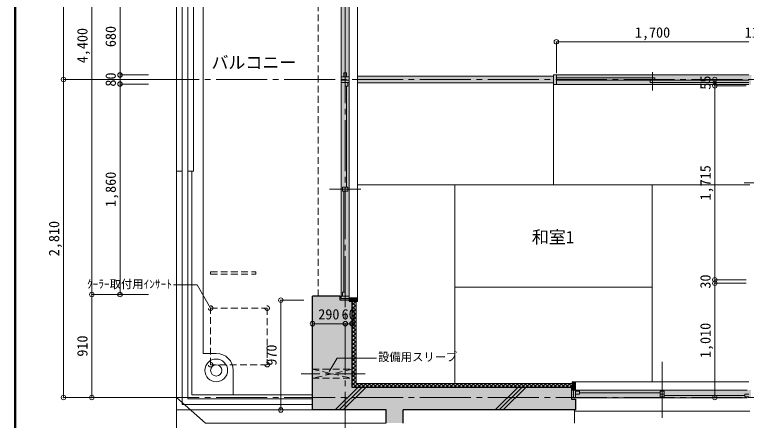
# Model space of a CAD drawing. Units: millimetres at full size, sheet at 1:50. Extents: x -9674 to 9699, y -6794 to 6791.
# Drawn here: x -9674 to -3209, y -2656 to 929 of the extents above; entities that cross this region are included whole.
import ezdxf
from ezdxf.enums import TextEntityAlignment as Align

# ---------------------------------------------------------------- set-up
doc = ezdxf.new("R2010")
doc.units = ezdxf.units.MM
doc.header["$LTSCALE"] = 50
doc.header["$PDMODE"] = 32
doc.header["$PDSIZE"] = 40
for name, pattern in [('CHAIN1', [8, 5, -1, 1, -1]), ('CHAIN2', [12, 9, -1, 1, -1]), ('DASHED1', [1.8, 1.2, -0.6])]:
    doc.linetypes.add(name, pattern=pattern)
for name, color, linetype, lineweight in [('0-0_図面枠', 7, 'Continuous', 9), ('1-0_芯', 7, 'CHAIN2', 9), ('1-1_躯体', 2, 'Continuous', 25), ('1-2_間仕切', 3, 'Continuous', 18), ('1-3_建具', 3, 'Continuous', 18), ('1-4_仕上げ', 4, 'Continuous', 9), ('1-6_ﾊﾞﾙｺﾆｰ・階段', 7, 'Continuous', 9), ('1-7_その他', 7, 'DASHED1', 9), ('1-8_ハッチ', 4, 'Continuous', 9), ('1-A_文字', 7, 'Continuous', 9), ('1-B_寸法', 7, 'Continuous', 9), ('1-C_梁', 7, 'DASHED1', 9), ('4-F', 4, 'Continuous', 9)]:
    doc.layers.add(name, color=color, linetype=linetype, lineweight=lineweight)
for name, color, linetype in [('4-0', 1, 'Continuous'), ('4-1', 2, 'Continuous'), ('4-2', 4, 'Continuous')]:
    doc.layers.add(name, color=color, linetype=linetype)
doc.styles.add('ＭＳ ゴシック', font='')
doc.styles.get('ＭＳ ゴシック').set_extended_font_data('MS Gothic')

msp = doc.modelspace()

# ---------------------------------------------------------------- linework, layer by layer
at = {"layer": '0-0_図面枠'}
for p, q in [((-9673.92, 6791.43), (-9673.92, -6793.93)), ((-9672.16, 6789.66), (-9672.16, -6792.16)), ((-9670.4, 6787.9), (-9670.4, -6790.4)), ((-9668.64, -6788.64), (-9668.64, 6786.14)), ((-9666.87, 6784.38), (-9666.87, -6786.88)), ((-9665.11, 6782.61), (-9665.11, -6785.11)), ((-9663.35, 6780.85), (-9663.35, -6783.35))]:
    msp.add_line(p, q, dxfattribs=at)
at = {"layer": '1-0_芯'}
for p, q in [((-6752.5, -3454.44), (-6752.5, 4765.56)), ((-8492.5, 355.56), (3087.5, 355.56)), ((-8492.5, -2454.44), (8517.5, -2454.44))]:
    msp.add_line(p, q, dxfattribs=at)
at = {"layer": '1-1_躯体'}
for p, q in [((-7042.5, -2564.44), (-7042.5, -1559.44)), ((-6797.5, -1559.44), (-7042.5, -1559.44)), ((-6797.5, -1594.44), (-6797.5, -1559.44)), ((-6717.5, -1594.44), (-6797.5, -1594.44)), ((-6692.5, -2364.44), (-6692.5, -1604.44)), ((-4752.5, -2364.44), (-6692.5, -2364.44)), ((-4752.5, -2364.44), (-4752.5, -2468.44)), ((-4752.5, -2468.44), (-4717.5, -2468.44)), ((-4717.5, -2468.44), (-4717.5, -2564.44)), ((-6392.5, -2564.44), (-7042.5, -2564.44)), ((-6392.5, -2679.44), (-6392.5, -2564.44)), ((-6242.5, -2679.44), (-6242.5, -2564.44)), ((-4717.5, -2564.44), (-6242.5, -2564.44))]:
    msp.add_line(p, q, dxfattribs=at)
at = {"layer": '1-2_間仕切'}
for p, q in [((-6645.5, 385.56), (-4912.5, 385.56)), ((-6645.5, 325.56), (-4912.5, 325.56))]:
    msp.add_line(p, q, dxfattribs=at)
at = {"layer": '1-3_建具', "color": 7, "lineweight": 9}
for p, q in [((-6645.5, 2885.56), (-6645.5, -1574.44)), ((-6787.5, 395.56), (-6787.5, 1075.56)), ((-6717.5, 395.56), (-6717.5, 1075.56)), ((-6787.5, 395.56), (-6787.5, 315.56)), ((-6717.5, 315.56), (-6717.5, 395.56)), ((-3187.5, 395.56), (-4887.5, 395.56)), ((-4037.5, 259.73), (-4037.5, 419.73)), ((-6717.5, 380.56), (-6787.5, 380.56)), ((-6787.5, 350.56), (-6717.5, 350.56)), ((-6717.5, 330.56), (-6787.5, 330.56)), ((-6787.5, -1544.44), (-6787.5, 315.56)), ((-6717.5, -1544.44), (-6717.5, 315.56)), ((-4887.5, 310.56), (-3187.5, 310.56)), ((-3228.33, -556.94), (-3068.33, -556.94)), ((-6890.98, -614.44), (-6614.02, -614.44)), ((-6787.5, -1579.44), (-6787.5, -1544.44)), ((-6717.5, -1544.44), (-6717.5, -1579.44)), ((-6717.5, -1559.44), (-6787.5, -1559.44)), ((-6787.5, -1579.44), (-6717.5, -1579.44)), ((-4717.5, -2316.44), (-3187.5, -2316.44)), ((-3952.5, -2561.92), (-3952.5, -2284.96)), ((-4702.5, -2388.44), (-4737.5, -2388.44)), ((-4737.5, -2458.44), (-4737.5, -2388.44)), ((-4717.5, -2388.44), (-4717.5, -2458.44)), ((-3202.5, -2388.44), (-4702.5, -2388.44)), ((-4737.5, -2458.44), (-4702.5, -2458.44)), ((-3202.5, -2458.44), (-4702.5, -2458.44)), ((-4727.5, -2564.44), (-4727.5, -2679.44)), ((-3177.5, -2574.44), (-4727.5, -2574.44))]:
    msp.add_line(p, q, dxfattribs=at)
at = {"layer": '1-3_建具'}
for p, q in [((-6752.5, 415.56), (-6752.5, 1055.56)), ((-6740.5, 415.56), (-6764.5, 415.56)), ((-6764.5, 415.56), (-6764.5, 380.56)), ((-6740.5, 415.56), (-6740.5, 380.56)), ((-4912.5, 395.56), (-4887.5, 395.56)), ((-4912.5, 310.56), (-4912.5, 395.56)), ((-6752.5, 295.56), (-6752.5, 330.56)), ((-6728.5, 295.56), (-6728.5, 330.56)), ((-4017.5, 369.73), (-4887.5, 369.73)), ((-4887.5, 349.73), (-4017.5, 349.73)), ((-4057.5, 329.73), (-4057.5, 349.73)), ((-4057.5, 349.73), (-3187.5, 349.73)), ((-3187.5, 329.73), (-4057.5, 329.73)), ((-4017.5, 349.73), (-4017.5, 369.73)), ((-6752.5, 295.56), (-6728.5, 295.56)), ((-6740.5, -596.94), (-6740.5, 295.56)), ((-6776.5, -596.94), (-6728.5, -596.94)), ((-6764.5, -1524.44), (-6764.5, -631.94)), ((-6752.5, -596.94), (-6752.5, -631.94)), ((-6728.5, -596.94), (-6728.5, -631.94)), ((-6776.5, -1524.44), (-6752.5, -1524.44)), ((-6776.5, -1524.44), (-6776.5, -1559.44)), ((-6752.5, -1524.44), (-6752.5, -1559.44)), ((-4747.5, -2316.44), (-4747.5, -2388.44)), ((-4747.5, -2316.44), (-4717.5, -2316.44)), ((-4717.5, -2316.44), (-4717.5, -2388.44)), ((-4747.5, -2388.44), (-4717.5, -2388.44)), ((-4682.5, -2423.44), (-4717.5, -2423.44)), ((-3970, -2411.44), (-4682.5, -2411.44)), ((-3970, -2447.44), (-3970, -2399.44)), ((-3970, -2399.44), (-3935, -2399.44)), ((-3970, -2423.44), (-3935, -2423.44)), ((-3222.5, -2435.44), (-3935, -2435.44)), ((-3222.5, -2447.44), (-3222.5, -2423.44)), ((-3222.5, -2423.44), (-3187.5, -2423.44)), ((-3222.5, -2447.44), (-3187.5, -2447.44))]:
    msp.add_line(p, q, dxfattribs=at)
for points in [[(-4912.5, 310.56), (-4887.5, 310.56), (-4887.5, 395.56)], [(-6776.5, -596.94), (-6776.5, -631.94), (-6728.5, -631.94)], [(-6645.5, -1604.44), (-6645.5, -1574.44), (-6717.5, -1574.44)], [(-6645.5, -1604.44), (-6717.5, -1604.44), (-6717.5, -1574.44)], [(-4682.5, -2423.44), (-4682.5, -2399.44), (-4717.5, -2399.44)], [(-3970, -2447.44), (-3935, -2447.44), (-3935, -2399.44)]]:
    msp.add_lwpolyline(points, dxfattribs=at)
at = {"layer": '1-4_仕上げ'}
for p, q in [((-4912.5, -576.1), (-4912.5, 325.56)), ((-6645.5, -576.1), (-3177.5, -576.1)), ((-5785, -2329.44), (-5785, -576.1)), ((-4040, -2316.44), (-4040, -576.1)), ((-5785, -1477.77), (-4040, -1477.77))]:
    msp.add_line(p, q, dxfattribs=at)
at = {"layer": '1-6_ﾊﾞﾙｺﾆｰ・階段'}
for p, q in [((-8242.5, 2939.56), (-8242.5, -2564.44)), ((-8192.5, 2924.21), (-8192.5, -2514.44)), ((-8142.5, 2908.85), (-8142.5, -2464.44)), ((-8092.5, 2715.56), (-8092.5, -454.44)), ((-8192.5, -454.44), (-8242.5, -454.44)), ((-8092.5, -454.44), (-8142.5, -454.44)), ((-8107.5, -454.44), (-8107.5, -2429.44)), ((-8242.5, -2454.44), (-8242.5, -5250.06)), ((-8107.5, -2429.44), (-7042.5, -2429.44)), ((-8192.5, -2514.44), (-7042.5, -2514.44)), ((-8142.5, -2464.44), (-7042.5, -2464.44)), ((-8242.5, -2564.44), (-7042.5, -2564.44))]:
    msp.add_line(p, q, dxfattribs=at)
at = {"layer": '1-6_ﾊﾞﾙｺﾆｰ・階段', "color": 4}
msp.add_line((-7742.5, -2214.44), (-7742.5, -2429.44), dxfattribs=at)
msp.add_lwpolyline([(-7892.5, -2064.44), (-8007.5, -2064.44), (-8007.5, 2867.39)], dxfattribs=at)
at = {"layer": '1-6_ﾊﾞﾙｺﾆｰ・階段'}
msp.add_lwpolyline([(-8242.5, -2454.44), (-7987.5, -2679.44), (-6393.17, -2679.44)], dxfattribs=at)
at = {"layer": '1-6_ﾊﾞﾙｺﾆｰ・階段', "color": 4}
msp.add_circle((-7892.5, -2214.44), 100, dxfattribs=at)
at = {"layer": '1-6_ﾊﾞﾙｺﾆｰ・階段'}
msp.add_circle((-7892.5, -2214.44), 50, dxfattribs=at)
at = {"layer": '1-6_ﾊﾞﾙｺﾆｰ・階段', "color": 4}
msp.add_arc((-7892.5, -2214.44), 150, 0, 90, dxfattribs=at)
at = {"layer": '1-7_その他'}
for p, q in [((-7942.5, -1344.44), (-7942.5, -1364.44)), ((-7942.5, -1364.44), (-7542.5, -1364.44)), ((-7942.5, -1664.44), (-7442.5, -1664.44)), ((-7942.5, -2164.44), (-7942.5, -1664.44)), ((-7442.5, -1664.44), (-7442.5, -2164.44)), ((-7442.5, -2164.44), (-7942.5, -2164.44)), ((-7042.5, -2204.44), (-6692.5, -2204.44)), ((-7042.5, -2204.44), (-6692.5, -2284.44)), ((-6692.5, -2204.44), (-7042.5, -2284.44)), ((-7042.5, -2284.44), (-6692.5, -2284.44))]:
    msp.add_line(p, q, dxfattribs=at)
at = {"layer": '1-7_その他', "linetype": 'CHAIN1'}
msp.add_line((-6577.5, -2244.44), (-7142.5, -2244.44), dxfattribs=at)
at = {"layer": '1-7_その他'}
msp.add_lwpolyline([(-7942.5, -1344.44), (-7542.5, -1344.44), (-7542.5, -1364.44)], dxfattribs=at)
for centre in [(-7942.5, -1664.44), (-7442.5, -1664.44), (-7942.5, -2164.44), (-7442.5, -2164.44)]:
    msp.add_circle(centre, 20, dxfattribs=at)
at = {"layer": '1-8_ハッチ'}
for p, q in [((-6692.5, -1636.69), (-6660.25, -1604.44)), ((-6692.5, -1616), (-6657.5, -1651)), ((-6668.71, -1604.44), (-6657.5, -1615.65)), ((-6657.5, -2329.44), (-6657.5, -1604.44)), ((-6692.5, -1672.04), (-6657.5, -1637.04)), ((-6692.5, -1651.36), (-6657.5, -1686.36)), ((-6692.5, -1707.4), (-6657.5, -1672.4)), ((-6692.5, -1686.72), (-6657.5, -1721.72)), ((-6692.5, -1742.75), (-6657.5, -1707.75)), ((-6692.5, -1722.07), (-6657.5, -1757.07)), ((-6692.5, -1778.11), (-6657.5, -1743.11)), ((-6692.5, -1757.43), (-6657.5, -1792.43)), ((-6692.5, -1813.46), (-6657.5, -1778.46)), ((-6692.5, -1792.78), (-6657.5, -1827.78)), ((-6692.5, -1848.82), (-6657.5, -1813.82)), ((-6692.5, -1828.14), (-6657.5, -1863.14)), ((-6692.5, -1884.17), (-6657.5, -1849.17)), ((-6692.5, -1863.49), (-6657.5, -1898.49)), ((-6692.5, -1919.53), (-6657.5, -1884.53)), ((-6692.5, -1898.85), (-6657.5, -1933.85)), ((-6692.5, -1954.88), (-6657.5, -1919.88)), ((-6692.5, -1934.2), (-6657.5, -1969.2)), ((-6692.5, -1990.24), (-6657.5, -1955.24)), ((-6692.5, -1969.56), (-6657.5, -2004.56)), ((-6692.5, -2025.6), (-6657.5, -1990.6)), ((-6692.5, -2004.91), (-6657.5, -2039.91)), ((-6692.5, -2060.95), (-6657.5, -2025.95)), ((-6692.5, -2040.27), (-6657.5, -2075.27)), ((-6692.5, -2096.31), (-6657.5, -2061.31)), ((-6692.5, -2075.62), (-6657.5, -2110.62)), ((-6692.5, -2131.66), (-6657.5, -2096.66)), ((-6692.5, -2110.98), (-6657.5, -2145.98)), ((-6692.5, -2167.02), (-6657.5, -2132.02)), ((-6692.5, -2146.33), (-6657.5, -2181.33)), ((-6692.5, -2202.37), (-6657.5, -2167.37)), ((-6692.5, -2181.69), (-6657.5, -2216.69)), ((-6692.5, -2237.73), (-6657.5, -2202.73)), ((-6692.5, -2217.05), (-6657.5, -2252.05)), ((-6692.5, -2273.08), (-6657.5, -2238.08)), ((-6692.5, -2252.4), (-6657.5, -2287.4)), ((-6692.5, -2308.44), (-6657.5, -2273.44)), ((-6692.5, -2287.76), (-6657.5, -2322.76)), ((-6692.5, -2343.79), (-6657.5, -2308.79)), ((-6692.5, -2323.11), (-6651.17, -2364.44)), ((-6842.43, -2564.44), (-6642.43, -2364.44)), ((-6807.08, -2564.44), (-6607.08, -2364.44)), ((-6771.72, -2564.44), (-6571.72, -2364.44)), ((-6692.5, -2358.47), (-6686.53, -2364.44)), ((-6677.79, -2364.44), (-6642.79, -2329.44)), ((-4747.5, -2329.44), (-6657.5, -2329.44)), ((-6650.82, -2329.44), (-6615.82, -2364.44)), ((-6642.43, -2364.44), (-6607.43, -2329.44)), ((-6615.46, -2329.44), (-6580.46, -2364.44)), ((-6607.08, -2364.44), (-6572.08, -2329.44)), ((-6580.11, -2329.44), (-6545.11, -2364.44)), ((-6571.72, -2364.44), (-6536.72, -2329.44)), ((-6544.75, -2329.44), (-6509.75, -2364.44)), ((-6536.37, -2364.44), (-6501.37, -2329.44)), ((-6509.4, -2329.44), (-6474.4, -2364.44)), ((-6501.01, -2364.44), (-6466.01, -2329.44)), ((-6474.04, -2329.44), (-6439.04, -2364.44)), ((-6465.66, -2364.44), (-6430.66, -2329.44)), ((-6438.69, -2329.44), (-6403.69, -2364.44)), ((-6430.3, -2364.44), (-6395.3, -2329.44)), ((-6403.33, -2329.44), (-6368.33, -2364.44)), ((-6394.95, -2364.44), (-6359.95, -2329.44)), ((-6367.98, -2329.44), (-6332.98, -2364.44)), ((-6359.59, -2364.44), (-6324.59, -2329.44)), ((-6332.62, -2329.44), (-6297.62, -2364.44)), ((-6324.23, -2364.44), (-6289.23, -2329.44)), ((-6297.27, -2329.44), (-6262.27, -2364.44)), ((-6288.88, -2364.44), (-6253.88, -2329.44)), ((-6261.91, -2329.44), (-6226.91, -2364.44)), ((-6253.52, -2364.44), (-6218.52, -2329.44)), ((-6226.56, -2329.44), (-6191.56, -2364.44)), ((-6218.17, -2364.44), (-6183.17, -2329.44)), ((-6191.2, -2329.44), (-6156.2, -2364.44)), ((-6182.81, -2364.44), (-6147.81, -2329.44)), ((-6155.84, -2329.44), (-6120.84, -2364.44)), ((-6147.46, -2364.44), (-6112.46, -2329.44)), ((-6120.49, -2329.44), (-6085.49, -2364.44)), ((-6112.1, -2364.44), (-6077.1, -2329.44)), ((-6085.13, -2329.44), (-6050.13, -2364.44)), ((-6076.75, -2364.44), (-6041.75, -2329.44)), ((-6049.78, -2329.44), (-6014.78, -2364.44)), ((-6041.39, -2364.44), (-6006.39, -2329.44)), ((-6014.42, -2329.44), (-5979.42, -2364.44)), ((-6006.04, -2364.44), (-5971.04, -2329.44)), ((-5979.07, -2329.44), (-5944.07, -2364.44)), ((-5970.68, -2364.44), (-5935.68, -2329.44)), ((-5943.71, -2329.44), (-5908.71, -2364.44)), ((-5935.33, -2364.44), (-5900.33, -2329.44)), ((-5908.36, -2329.44), (-5873.36, -2364.44)), ((-5899.97, -2364.44), (-5864.97, -2329.44)), ((-5873, -2329.44), (-5838, -2364.44)), ((-5864.62, -2364.44), (-5829.62, -2329.44)), ((-5837.65, -2329.44), (-5802.65, -2364.44)), ((-5829.26, -2364.44), (-5794.26, -2329.44)), ((-5802.29, -2329.44), (-5767.29, -2364.44)), ((-5793.9, -2364.44), (-5758.9, -2329.44)), ((-5766.94, -2329.44), (-5731.94, -2364.44)), ((-5758.55, -2364.44), (-5723.55, -2329.44)), ((-5731.58, -2329.44), (-5696.58, -2364.44)), ((-5723.19, -2364.44), (-5688.19, -2329.44)), ((-5696.23, -2329.44), (-5661.23, -2364.44)), ((-5687.84, -2364.44), (-5652.84, -2329.44)), ((-5660.87, -2329.44), (-5625.87, -2364.44)), ((-5652.48, -2364.44), (-5617.48, -2329.44)), ((-5625.51, -2329.44), (-5590.51, -2364.44)), ((-5617.13, -2364.44), (-5582.13, -2329.44)), ((-5590.16, -2329.44), (-5555.16, -2364.44)), ((-5581.77, -2364.44), (-5546.77, -2329.44)), ((-5554.8, -2329.44), (-5519.8, -2364.44)), ((-5546.42, -2364.44), (-5511.42, -2329.44)), ((-5519.45, -2329.44), (-5484.45, -2364.44)), ((-5511.06, -2364.44), (-5476.06, -2329.44)), ((-5484.09, -2329.44), (-5449.09, -2364.44)), ((-5475.71, -2364.44), (-5440.71, -2329.44)), ((-5448.74, -2329.44), (-5413.74, -2364.44)), ((-5440.35, -2364.44), (-5405.35, -2329.44)), ((-5428.22, -2564.44), (-5228.22, -2364.44)), ((-5413.38, -2329.44), (-5378.38, -2364.44)), ((-5405, -2364.44), (-5370, -2329.44)), ((-5392.86, -2564.44), (-5192.86, -2364.44)), ((-5378.03, -2329.44), (-5343.03, -2364.44)), ((-5369.64, -2364.44), (-5334.64, -2329.44)), ((-5357.51, -2564.44), (-5157.51, -2364.44)), ((-5342.67, -2329.44), (-5307.67, -2364.44)), ((-5334.29, -2364.44), (-5299.29, -2329.44)), ((-5307.32, -2329.44), (-5272.32, -2364.44)), ((-5298.93, -2364.44), (-5263.93, -2329.44)), ((-5271.96, -2329.44), (-5236.96, -2364.44)), ((-5263.57, -2364.44), (-5228.57, -2329.44)), ((-5236.61, -2329.44), (-5201.61, -2364.44)), ((-5228.22, -2364.44), (-5193.22, -2329.44)), ((-5201.25, -2329.44), (-5166.25, -2364.44)), ((-5192.86, -2364.44), (-5157.86, -2329.44)), ((-5165.89, -2329.44), (-5130.89, -2364.44)), ((-5157.51, -2364.44), (-5122.51, -2329.44)), ((-5130.54, -2329.44), (-5095.54, -2364.44)), ((-5122.15, -2364.44), (-5087.15, -2329.44)), ((-5095.18, -2329.44), (-5060.18, -2364.44)), ((-5086.8, -2364.44), (-5051.8, -2329.44)), ((-5059.83, -2329.44), (-5024.83, -2364.44)), ((-5051.44, -2364.44), (-5016.44, -2329.44)), ((-5024.47, -2329.44), (-4989.47, -2364.44)), ((-5016.09, -2364.44), (-4981.09, -2329.44)), ((-4989.12, -2329.44), (-4954.12, -2364.44)), ((-4980.73, -2364.44), (-4945.73, -2329.44)), ((-4953.76, -2329.44), (-4918.76, -2364.44)), ((-4945.38, -2364.44), (-4910.38, -2329.44)), ((-4918.41, -2329.44), (-4883.41, -2364.44)), ((-4910.02, -2364.44), (-4875.02, -2329.44)), ((-4883.05, -2329.44), (-4848.05, -2364.44)), ((-4874.67, -2364.44), (-4839.67, -2329.44)), ((-4847.7, -2329.44), (-4812.7, -2364.44)), ((-4839.31, -2364.44), (-4804.31, -2329.44)), ((-4812.34, -2329.44), (-4777.34, -2364.44)), ((-4803.96, -2364.44), (-4768.96, -2329.44)), ((-4776.99, -2329.44), (-4747.5, -2358.92)), ((-4768.6, -2364.44), (-4747.5, -2343.34))]:
    msp.add_line(p, q, dxfattribs=at)
at = {"layer": '1-A_文字'}
for p, q in [((-8062.04, -1457.39), (-8270.48, -1457.39)), ((-7942.5, -1664.44), (-8062.04, -1457.39))]:
    msp.add_line(p, q, dxfattribs=at)
msp.add_lwpolyline([(-6893.5, -2224.93), (-6824.36, -2105.18), (-6476.53, -2105.18)], dxfattribs=at)
at = {"layer": '1-B_寸法'}
for p, q in [((-9242.5, 355.56), (-9242.5, 3765.56)), ((-8992.5, -1544.44), (-8992.5, 2855.56)), ((-8742.5, 395.56), (-8742.5, 1075.56)), ((-4887.5, 411.44), (-4887.5, 688.46)), ((-4887.5, 688.46), (-3187.5, 688.46)), ((-8742.5, 315.56), (-8742.5, 395.56)), ((-8742.5, 395.56), (-8492.5, 395.56)), ((-9242.5, 355.56), (-8492.5, 355.56)), ((-9242.5, -2454.44), (-9242.5, 355.56)), ((-3487.49, 300.56), (-3487.49, 355.56)), ((-8742.5, -1544.44), (-8742.5, 315.56)), ((-8742.5, 315.56), (-8492.5, 315.56)), ((-3210, -1414.44), (-3487.49, -1414.44)), ((-3487.49, -1414.44), (-3487.49, -1444.44)), ((-3210, -1444.44), (-3487.49, -1444.44)), ((-3487.49, -1444.44), (-3487.49, -2454.44)), ((-8992.5, -1544.44), (-8492.5, -1544.44)), ((-8992.5, -2454.44), (-8992.5, -1544.44)), ((-7322.05, -1594.44), (-7322.05, -2564.44)), ((-7322.05, -1594.44), (-7119.29, -1594.44)), ((-6752.5, -1801.98), (-7042.5, -1801.98)), ((-6692.5, -1801.98), (-6752.5, -1801.98)), ((-3952.5, -2632.71), (-3952.5, -2138.2)), ((-9242.5, -2454.44), (-8492.5, -2454.44))]:
    msp.add_line(p, q, dxfattribs=at)
msp.add_lwpolyline([(-3210, 300.56), (-3487.49, 300.56), (-3487.49, -1414.44)], dxfattribs=at)
at = {"layer": '1-B_寸法', "color": 3}
for p in [(-4887.5, 688.46), (-8742.5, 395.56), (-9242.5, 355.56), (-8742.5, 315.56), (-3487.49, 355.56), (-3487.49, 300.56), (-3487.49, -1414.44), (-3487.49, -1444.44), (-8992.5, -1544.44), (-8742.5, -1544.44), (-7322.05, -1594.44), (-7042.5, -1801.98), (-6752.5, -1801.98), (-6692.5, -1801.98), (-9242.5, -2454.44), (-8992.5, -2454.44), (-3487.49, -2454.44), (-7322.05, -2564.44)]:
    msp.add_point(p, dxfattribs=at)
at = {"layer": '1-C_梁'}
msp.add_line((-6992.5, -1559.44), (-6992.5, 2870.56), dxfattribs=at)
at = {"layer": '4-0'}
for points in [[(-6797.5, -1559.44), (-7042.5, -1559.44), (-7042.5, -2564.44)], [(-7042.5, -2564.44), (-6797.5, -1594.44), (-6797.5, -1559.44)], [(-7042.5, -2564.44), (-6717.5, -1604.44), (-6717.5, -1594.44)], [(-7042.5, -2564.44), (-6717.5, -1594.44), (-6797.5, -1594.44)], [(-7042.5, -2564.44), (-6692.5, -2364.44), (-6692.5, -1604.44)], [(-7042.5, -2564.44), (-6692.5, -1604.44), (-6717.5, -1604.44)], [(-7042.5, -2564.44), (-6392.5, -2564.44), (-6692.5, -2364.44)], [(-4752.5, -2468.44), (-4752.5, -2364.44), (-6692.5, -2364.44)], [(-4752.5, -2468.44), (-6692.5, -2364.44), (-6392.5, -2564.44)], [(-6392.5, -2564.44), (-4717.5, -2564.44), (-4752.5, -2468.44)], [(-4717.5, -2564.44), (-4717.5, -2468.44), (-4752.5, -2468.44)], [(-6392.5, -2564.44), (-6392.5, -2679.44), (-6240.63, -2679.44)], [(-6392.5, -2564.44), (-6240.63, -2679.44), (-6242.5, -2564.44)]]:
    msp.add_solid(points, dxfattribs=at)
at = {"layer": '4-1'}
for points in [[(-6787.5, -1579.44), (-6717.5, -1579.44), (-6787.5, 2890.56), (-6717.5, 2890.56)], [(-3167.5, -2388.44), (-3167.5, -2458.44), (-4737.5, -2388.44), (-4737.5, -2458.44)]]:
    msp.add_solid(points, dxfattribs=at)
at = {"layer": '4-2'}
for points in [[(-3167.5, 331.56), (-4912.5, 395.56), (-3162.5, 395.56)], [(-3167.5, 331.56), (-4912.5, 310.56), (-4912.5, 395.56)], [(-6645.5, 325.56), (-6645.5, 385.56), (-4912.5, 325.56), (-4912.5, 385.56)], [(-3167.5, 331.56), (-3167.5, 310.56), (-4912.5, 310.56)]]:
    msp.add_solid(points, dxfattribs=at)
at = {"layer": '4-F'}
for points in [[(-6717.5, -1579.44), (-6717.5, -1574.44), (-6645.5, -1574.44)], [(-6717.5, -1604.44), (-6717.5, -1579.44), (-6645.5, -1604.44), (-6645.5, -1574.44)], [(-6692.5, -1604.44), (-6657.5, -1604.44), (-6692.5, -2364.44), (-6657.5, -2329.44)], [(-4747.5, -2388.44), (-4717.5, -2388.44), (-4717.5, -2316.44)], [(-4747.5, -2388.44), (-4717.5, -2316.44), (-4747.5, -2316.44)], [(-6657.5, -2329.44), (-6692.5, -2364.44), (-4752.5, -2364.44)], [(-4747.5, -2329.44), (-6657.5, -2329.44), (-4752.5, -2364.44)], [(-4747.5, -2388.44), (-4752.54, -2388.39), (-4752.5, -2364.44)], [(-4747.5, -2329.44), (-4752.5, -2364.44), (-4747.5, -2388.44)]]:
    msp.add_solid(points, dxfattribs=at)

# ---------------------------------------------------------------- texts
at = {"layer": '1-A_文字', "style": 'ＭＳ ゴシック'}
for s, height, p in [('バルコニー', 110, (-7934.87, 418.16)), ('和室1', 110, (-5104.13, -1124.42)), ('ｸｰﾗｰ取付用ｲﾝｻｰﾄ', 73.31, (-9034.29, -1511)), ('設備用スリーブ', 73.31, (-6462.42, -2155.12))]:
    msp.add_text(s, height=height, dxfattribs=at).set_placement(p, align=Align.BOTTOM_LEFT)
at = {"layer": '1-B_寸法', "style": 'ＭＳ ゴシック'}
for s, p in [('4,400', (-9002.5, 499.31)), ('680', (-8752.5, 641.81)), ('80', (-8752.5, 293.06)), ('55', (-3497.49, 265.56)), ('1,715', (-3497.49, -713.19)), ('1,860', (-8752.5, -770.69)), ('2,810', (-9252.5, -1205.69)), ('30', (-3497.49, -1491.94)), ('1,010', (-3497.49, -2105.69)), ('910', (-9002.5, -2093.19)), ('970', (-7332.05, -2173.19))]:
    msp.add_text(s, height=91.64, rotation=90, dxfattribs=at).set_placement(p, align=Align.BOTTOM_LEFT)
for s, p in [('1,700', (-4193.75, 698.46)), ('115', (-3223.75, 698.46)), ('290', (-6991.25, -1791.98)), ('60', (-6785, -1791.98))]:
    msp.add_text(s, height=91.64, dxfattribs=at).set_placement(p, align=Align.BOTTOM_LEFT)

doc.saveas('drawing.dxf')
